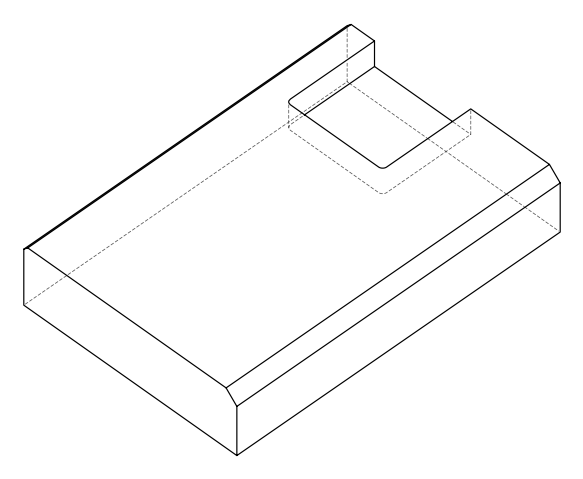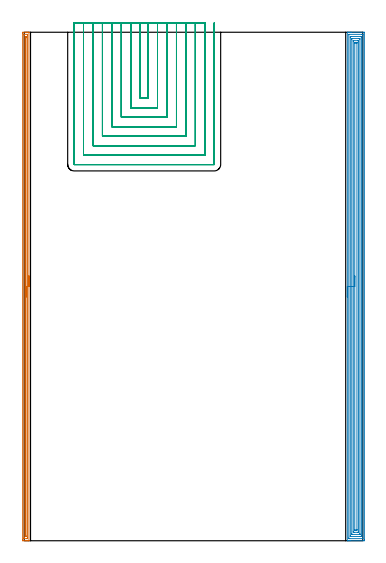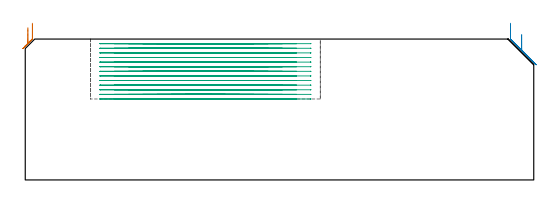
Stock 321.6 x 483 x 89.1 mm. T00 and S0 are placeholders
(PLAN: 3 operations, 1 tool changes, 119.7 min)
(1 AREA_MILL | FG_CHAMFER_SURFACE | UGT0205_001 | 11.74 min | 8694 mm3)
(2 AREA_MILL_1 | FG_CHAMFER_SURFACE_1 | UGT0205_001 | 23.49 min | 63368 mm3)
(3 MILL_SLOT | SLOT_PARTIAL_RECTANGULAR | NXT0201_011 | Follow Part, ap 3, ae 75% | 84.48 min | 724773 mm3)
(TOOL UGT0205_001 | Chamfer Mill 20 x 3 x 45 deg. | D20 FL50 Z2)
(TOOL NXT0201_011 | ENDMILL 12mm [2P460-1200-NA 1630] | D12 FL38 Z6)
(OP 1 AREA_MILL)
G17 G21 G94 G90
T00 M6
G54
G17 G0 G90 X4.5 Y251.5 S1061 M3
G43 Z99.1 H0
G94 G1 Y251.462 Z98.228 F250.
Y251.348 Z97.363
Y251.159 Z96.512
Y250.897 Z95.68
Y250.563 Z94.874
Y250.16 Z94.1
Y249.692 Z93.364
Y249.16 Z92.672
Y248.571 Z92.029
Y247.928 Z91.44
Y247.236 Z90.908
Y246.5 Z90.44
Y245.726 Z90.037
Y244.92 Z89.703
Y244.088 Z89.441
Y243.237 Z89.252
Y242.372 Z89.138
Y241.5 Z89.1
Y0.177
X4.498 Y0.01 Z89.089
X4.354 Y0.002 Z88.947
X4.205 Y0. Z88.804
X3.946 Z88.546
X3.252 Z87.846
X2.029 Z86.625
X1.5 Z86.094
X0.888 Z85.484
X-1.127 Y0.001 Z83.469
X-1.346 Y0.004 Z83.25
X-1.492 Y0.01 Z83.104
X-1.497 Y0.247 Z83.101
X-1.499 Y0.624
X-1.5 Y1.004 Z83.1
X-1.499 Y482.376 Z83.101
X-1.497 Y482.753
X-1.492 Y482.99 Z83.104
X-1.127 Y483. Z83.469
X1.5 Z86.094
X2.028 Z86.625
X2.376 Z86.972
X2.904 Z87.5
X3.252 Z87.846
X3.947 Z88.546
X4.205 Z88.804
X4.354 Y482.998 Z88.947
X4.497 Y482.99 Z89.089
X4.5 Y482.823 Z89.1
Y241.5
X3.086 Z87.686
X3.085 Y2.581 Z87.685
X3.084 Y2.412 Z87.684
X3.08 Y2.05 Z87.68
X3.079 Y2.014 Z87.679
X3.021 Y2.009 Z87.621
X2.914 Y2.004 Z87.514
X2.779 Y2.001 Z87.379
X0.151 Z84.751
X-0.024 Y2.006 Z84.576
X-0.056 Y2.01 Z84.544
X-0.079 Y2.017 Z84.521
X-0.08 Y2.057 Z84.52
X-0.084 Y2.241 Z84.516
X-0.085 Y2.412 Z84.515
X-0.086 Y3.136 Z84.514
X-0.085 Y480.419 Z84.515
X-0.084 Y480.588 Z84.516
X-0.08 Y480.95 Z84.52
X-0.079 Y480.986 Z84.521
X-0.021 Y480.991 Z84.579
X0.086 Y480.996 Z84.686
X0.221 Y480.999 Z84.821
X2.849 Z87.449
X3.024 Y480.994 Z87.624
X3.056 Y480.99 Z87.656
X3.079 Y480.983 Z87.679
X3.08 Y480.943 Z87.68
X3.084 Y480.759 Z87.684
X3.085 Y480.588 Z87.685
X3.086 Y479.864 Z87.686
Y241.5
X1.672 Z86.272
X1.671 Y4.918 Z86.271
X1.669 Y4.199 Z86.269
X1.666 Y4.03 Z86.266
X1.664 Y4.01 Z86.264
X1.646 Y4.007 Z86.246
X1.598 Y4.006 Z86.198
X1.5 Y4.01 Z86.1
X1.335 Y4.033 Z85.935
X1.332 Y4.199 Z85.932
X1.33 Y4.373 Z85.93
X1.329 Y5.093 Z85.929
X1.328 Y5.268 Z85.928
X1.329 Y478.082 Z85.929
X1.331 Y478.801 Z85.931
X1.334 Y478.97 Z85.934
X1.336 Y478.99 Z85.936
X1.354 Y478.993 Z85.954
X1.402 Y478.994 Z86.002
X1.5 Y478.99 Z86.1
X1.665 Y478.967 Z86.265
X1.668 Y478.801 Z86.268
X1.67 Y478.627 Z86.27
X1.671 Y477.907 Z86.271
X1.672 Y477.732 Z86.272
Y241.5
Y240.628 Z86.31
Y239.764 Z86.423
Y238.912 Z86.612
Y238.08 Z86.875
Y237.274 Z87.208
Y236.5 Z87.611
Y235.764 Z88.08
Y235.072 Z88.611
Y234.429 Z89.2
Y233.84 Z89.844
Y233.308 Z90.536
Y232.84 Z91.272
Y232.437 Z92.045
Y232.103 Z92.851
Y231.841 Z93.683
Y231.652 Z94.535
Y231.538 Z95.4
Y231.5 Z96.272
G0 Z99.1
M5
M2
(OP 2 AREA_MILL_1)
G17 G21 G94 G90
T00 M6
G54
G17 G0 G90 X306.9 Y231.504 S1061 M3
G43 Z99.1 H0
G94 G1 Y231.542 Z98.228 F250.
Y231.656 Z97.363
Y231.845 Z96.512
Y232.107 Z95.68
Y232.441 Z94.874
Y232.844 Z94.1
Y233.312 Z93.364
Y233.843 Z92.672
Y234.433 Z92.029
Y235.076 Z91.439
Y235.768 Z90.908
Y236.504 Z90.44
Y237.278 Z90.037
Y238.084 Z89.703
Y238.916 Z89.441
Y239.767 Z89.252
Y240.632 Z89.138
Y241.504 Z89.1
Y482.823
X306.904 Y482.928 Z89.09
X306.927 Y482.99 Z89.064
X306.94 Y482.992 Z89.052
X307.335 Y483. Z88.664
X307.632 Z88.367
X308.337 Z87.658
X309.578 Z86.419
X310.114 Z85.881
X310.734 Z85.261
X322.551 Z73.446
X322.822 Y482.997 Z73.176
X323.092 Y482.99 Z72.906
X323.099 Y482.718 Z72.899
X323.1 Y0.966 Z72.9
X323.099 Y0.624 Z72.901
X323.094 Y0.078 Z72.904
X323.092 Y0.008 Z72.906
X322.551 Y0. Z73.446
X310.114 Z85.881
X308.689 Z87.307
X308.337 Z87.658
X307.632 Z88.367
X307.335 Z88.664
X306.941 Z89.05
X306.903 Y0.009 Z89.088
X306.9 Y0.177 Z89.1
Y241.504
X308.314 Z87.686
X308.315 Y480.61 Z87.685
X308.337 Y480.99 Z87.663
X308.817 Y480.999 Z87.183
X320.775 Y481. Z75.225
X321.255 Y480.999 Z74.745
X321.663 Y480.99 Z74.337
X321.685 Y480.588 Z74.315
Y480.566
Y2.39
X321.663 Y2.01 Z74.337
X321.183 Y2.001 Z74.817
X309.225 Y2. Z86.775
X308.745 Y2.001 Z87.255
X308.337 Y2.01 Z87.663
X308.315 Y2.412 Z87.685
Y2.434
X308.314 Y241.504 Z87.686
X309.728 Z86.272
X309.729 Y477.907 Z86.271
X309.73 Y478.293 Z86.27
X309.733 Y478.801 Z86.267
X309.735 Y478.985 Z86.265
X309.92 Y478.995 Z86.08
X310.114 Y478.998 Z85.886
X310.804 Y479. Z85.196
X319.886 Y478.999 Z76.114
X320.084 Y478.997 Z75.916
X320.216 Y478.993 Z75.784
X320.26 Y478.99 Z75.74
X320.265 Y478.974 Z75.735
X320.267 Y478.93 Z75.733
X320.27 Y478.801 Z75.73
X320.271 Y478.413 Z75.729
Y477.907
Y5.093
X320.27 Y4.707 Z75.73
X320.267 Y4.199 Z75.733
X320.264 Y4.015 Z75.736
X320.08 Y4.005 Z75.92
X319.886 Y4.002 Z76.114
X319.196 Y4. Z76.804
X310.114 Y4.001 Z85.886
X309.916 Y4.003 Z86.084
X309.784 Y4.007 Z86.216
X309.74 Y4.01 Z86.26
X309.735 Y4.026 Z86.265
X309.733 Y4.07 Z86.267
X309.73 Y4.199 Z86.27
X309.729 Y4.587 Z86.271
X309.728 Y5.093 Z86.272
Y241.504
X311.143 Z84.857
Y476.119
X311.147 Y476.867 Z84.853
X311.15 Y476.976 Z84.85
X311.156 Y476.991 Z84.844
X311.18 Y476.994 Z84.82
X311.234 Y476.997 Z84.766
X311.453 Y476.999 Z84.547
X318.122 Y477. Z77.878
X318.551 Y476.994 Z77.449
X318.765 Y476.99 Z77.235
X318.85 Y476.976 Z77.15
X318.857 Y476.119 Z77.143
Y6.881
X318.853 Y6.133 Z77.147
X318.85 Y6.024 Z77.15
X318.844 Y6.009 Z77.156
X318.82 Y6.006 Z77.18
X318.766 Y6.003 Z77.234
X318.547 Y6.001 Z77.453
X311.877 Y6. Z84.123
X311.449 Y6.006 Z84.551
X311.235 Y6.01 Z84.765
X311.15 Y6.024 Z84.85
X311.143 Y6.881 Z84.857
Y241.504
X312.557 Z83.443
Y474.555
X312.558 Y474.779 Z83.442
X312.561 Y474.927 Z83.439
X312.564 Y474.977 Z83.436
X312.574 Y474.99 Z83.426
X312.613 Y474.994 Z83.387
X312.779 Y474.998 Z83.221
X313.003 Y475. Z82.997
X316.557 Z79.443
X317.221 Y474.993 Z78.779
X317.435 Y474.99 Z78.565
X317.441 Y474.555 Z78.559
X317.442 Y474.332 Z78.558
X317.443 Y8.445 Z78.557
X317.442 Y8.221 Z78.558
X317.439 Y8.073 Z78.561
X317.436 Y8.023 Z78.564
X317.426 Y8.01 Z78.574
X317.387 Y8.007 Z78.613
X317.221 Y8.002 Z78.779
X316.997 Y8. Z79.003
X313.443 Z82.557
X312.779 Y8.007 Z83.221
X312.565 Y8.01 Z83.435
X312.559 Y8.445 Z83.441
X312.558 Y8.668 Z83.442
X312.557 Y241.504 Z83.443
X313.971 Z82.029
Y472.238
X313.973 Y472.544 Z82.027
X313.976 Y472.838 Z82.024
X313.978 Y472.976 Z82.022
X314.112 Y472.991 Z81.888
X314.556 Y472.997 Z81.444
X314.992 Y473. Z81.008
X315.444 Z80.556
X315.881 Y472.999 Z80.119
X316.009 Y472.992 Z79.991
X316.02 Y472.99 Z79.98
X316.022 Y472.979 Z79.978
X316.026 Y472.938 Z79.974
X316.028 Y472.851 Z79.972
X316.029 Y10.762 Z79.971
X316.027 Y10.456 Z79.973
X316.024 Y10.162 Z79.976
X316.022 Y10.024 Z79.978
X315.888 Y10.009 Z80.112
X315.444 Y10.003 Z80.556
X315.008 Y10. Z80.992
X314.556 Z81.444
X314.119 Y10.001 Z81.881
X313.991 Y10.008 Z82.009
X313.98 Y10.01 Z82.02
X313.978 Y10.021 Z82.022
X313.974 Y10.062 Z82.026
X313.972 Y10.149 Z82.028
X313.971 Y241.504 Z82.029
Y242.375 Z82.067
Y243.24 Z82.181
Y244.092 Z82.37
Y244.924 Z82.632
Y245.73 Z82.966
Y246.504 Z83.369
Y247.24 Z83.837
Y247.932 Z84.368
Y248.575 Z84.958
Y249.164 Z85.601
Y249.695 Z86.293
Y250.164 Z87.029
Y250.567 Z87.803
Y250.901 Z88.609
Y251.163 Z89.441
Y251.352 Z90.292
Y251.466 Z91.157
Y251.504 Z92.029
G0 Z99.1
M5
M2
(OP 3 MILL_SLOT)
G17 G21 G94 G90
T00 M6
G54
G17 G0 G90 X110.3 Y492. S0 M3
G43 Z99.1 H1
Z86.185
G94 G1 Y489. F250.
Y420.3 F500.
X117.6
Y489.
Y492. F250.
X101.3
Y489.
Y411.3 F500.
X126.6
Y489.
Y492. F250.
X92.3
Y489.
Y402.3 F500.
X135.6
Y489.
Y492. F250.
X83.3
Y489.
Y393.3 F500.
X144.6
Y489.
Y492. F250.
X74.3
Y489.
Y384.3 F500.
X153.6
Y489.
Y492. F250.
X65.3
Y489.
Y375.3 F500.
X162.6
Y489.
Y492. F250.
X56.3
Y489.
Y366.3 F500.
X171.6
Y489.
Y492. F250.
X47.3
Y489.
Y357.4 F500.
X47.305 Y357.345
X47.345 Y357.305
X47.4 Y357.3
X180.5
X180.555 Y357.305
X180.595 Y357.345
X180.6 Y357.4
Y489.
Y492. F250.
G0 X110.3 Z83.269
G1 Y489.
Y420.3 F500.
X117.6
Y489.
Y492. F250.
X101.3
Y489.
Y411.3 F500.
X126.6
Y489.
Y492. F250.
X92.3
Y489.
Y402.3 F500.
X135.6
Y489.
Y492. F250.
X83.3
Y489.
Y393.3 F500.
X144.6
Y489.
Y492. F250.
X74.3
Y489.
Y384.3 F500.
X153.6
Y489.
Y492. F250.
X65.3
Y489.
Y375.3 F500.
X162.6
Y489.
Y492. F250.
X56.3
Y489.
Y366.3 F500.
X171.6
Y489.
Y492. F250.
X47.3
Y489.
Y357.4 F500.
X47.305 Y357.345
X47.345 Y357.305
X47.4 Y357.3
X180.5
X180.555 Y357.305
X180.595 Y357.345
X180.6 Y357.4
Y489.
Y492. F250.
G0 X110.3 Z80.354
G1 Y489.
Y420.3 F500.
X117.6
Y489.
Y492. F250.
X101.3
Y489.
Y411.3 F500.
X126.6
Y489.
Y492. F250.
X92.3
Y489.
Y402.3 F500.
X135.6
Y489.
Y492. F250.
X83.3
Y489.
Y393.3 F500.
X144.6
Y489.
Y492. F250.
X74.3
Y489.
Y384.3 F500.
X153.6
Y489.
Y492. F250.
X65.3
Y489.
Y375.3 F500.
X162.6
Y489.
Y492. F250.
X56.3
Y489.
Y366.3 F500.
X171.6
Y489.
Y492. F250.
X47.3
Y489.
Y357.4 F500.
X47.305 Y357.345
X47.345 Y357.305
X47.4 Y357.3
X180.5
X180.555 Y357.305
X180.595 Y357.345
X180.6 Y357.4
Y489.
Y492. F250.
G0 X110.3 Z77.438
G1 Y489.
Y420.3 F500.
X117.6
Y489.
Y492. F250.
X101.3
Y489.
Y411.3 F500.
X126.6
Y489.
Y492. F250.
X92.3
Y489.
Y402.3 F500.
X135.6
Y489.
Y492. F250.
X83.3
Y489.
Y393.3 F500.
X144.6
Y489.
Y492. F250.
X74.3
Y489.
Y384.3 F500.
X153.6
Y489.
Y492. F250.
X65.3
Y489.
Y375.3 F500.
X162.6
Y489.
Y492. F250.
X56.3
Y489.
Y366.3 F500.
X171.6
Y489.
Y492. F250.
X47.3
Y489.
Y357.4 F500.
X47.305 Y357.345
X47.345 Y357.305
X47.4 Y357.3
X180.5
X180.555 Y357.305
X180.595 Y357.345
X180.6 Y357.4
Y489.
Y492. F250.
G0 X110.3 Z74.523
G1 Y489.
Y420.3 F500.
X117.6
Y489.
Y492. F250.
X101.3
Y489.
Y411.3 F500.
X126.6
Y489.
Y492. F250.
X92.3
Y489.
Y402.3 F500.
X135.6
Y489.
Y492. F250.
X83.3
Y489.
Y393.3 F500.
X144.6
Y489.
Y492. F250.
X74.3
Y489.
Y384.3 F500.
X153.6
Y489.
Y492. F250.
X65.3
Y489.
Y375.3 F500.
X162.6
Y489.
Y492. F250.
X56.3
Y489.
Y366.3 F500.
X171.6
Y489.
Y492. F250.
X47.3
Y489.
Y357.4 F500.
X47.305 Y357.345
X47.345 Y357.305
X47.4 Y357.3
X180.5
X180.555 Y357.305
X180.595 Y357.345
X180.6 Y357.4
Y489.
Y492. F250.
G0 X110.3 Z71.608
G1 Y489.
Y420.3 F500.
X117.6
Y489.
Y492. F250.
X101.3
Y489.
Y411.3 F500.
X126.6
Y489.
Y492. F250.
X92.3
Y489.
Y402.3 F500.
X135.6
Y489.
Y492. F250.
X83.3
Y489.
Y393.3 F500.
X144.6
Y489.
Y492. F250.
X74.3
Y489.
Y384.3 F500.
X153.6
Y489.
Y492. F250.
X65.3
Y489.
Y375.3 F500.
X162.6
Y489.
Y492. F250.
X56.3
Y489.
Y366.3 F500.
X171.6
Y489.
Y492. F250.
X47.3
Y489.
Y357.4 F500.
X47.305 Y357.345
X47.345 Y357.305
X47.4 Y357.3
X180.5
X180.555 Y357.305
X180.595 Y357.345
X180.6 Y357.4
Y489.
Y492. F250.
G0 X110.3 Z68.692
G1 Y489.
Y420.3 F500.
X117.6
Y489.
Y492. F250.
X101.3
Y489.
Y411.3 F500.
X126.6
Y489.
Y492. F250.
X92.3
Y489.
Y402.3 F500.
X135.6
Y489.
Y492. F250.
X83.3
Y489.
Y393.3 F500.
X144.6
Y489.
Y492. F250.
X74.3
Y489.
Y384.3 F500.
X153.6
Y489.
Y492. F250.
X65.3
Y489.
Y375.3 F500.
X162.6
Y489.
Y492. F250.
X56.3
Y489.
Y366.3 F500.
X171.6
Y489.
Y492. F250.
X47.3
Y489.
Y357.4 F500.
X47.305 Y357.345
X47.345 Y357.305
X47.4 Y357.3
X180.5
X180.555 Y357.305
X180.595 Y357.345
X180.6 Y357.4
Y489.
Y492. F250.
G0 X110.3 Z65.777
G1 Y489.
Y420.3 F500.
X117.6
Y489.
Y492. F250.
X101.3
Y489.
Y411.3 F500.
X126.6
Y489.
Y492. F250.
X92.3
Y489.
Y402.3 F500.
X135.6
Y489.
Y492. F250.
X83.3
Y489.
Y393.3 F500.
X144.6
Y489.
Y492. F250.
X74.3
Y489.
Y384.3 F500.
X153.6
Y489.
Y492. F250.
X65.3
Y489.
Y375.3 F500.
X162.6
Y489.
Y492. F250.
X56.3
Y489.
Y366.3 F500.
X171.6
Y489.
Y492. F250.
X47.3
Y489.
Y357.4 F500.
X47.305 Y357.345
X47.345 Y357.305
X47.4 Y357.3
X180.5
X180.555 Y357.305
X180.595 Y357.345
X180.6 Y357.4
Y489.
Y492. F250.
G0 X110.3 Z62.862
G1 Y489.
Y420.3 F500.
X117.6
Y489.
Y492. F250.
X101.3
Y489.
Y411.3 F500.
X126.6
Y489.
Y492. F250.
X92.3
Y489.
Y402.3 F500.
X135.6
Y489.
Y492. F250.
X83.3
Y489.
Y393.3 F500.
X144.6
Y489.
Y492. F250.
X74.3
Y489.
Y384.3 F500.
X153.6
Y489.
Y492. F250.
X65.3
Y489.
Y375.3 F500.
X162.6
Y489.
Y492. F250.
X56.3
Y489.
Y366.3 F500.
X171.6
Y489.
Y492. F250.
X47.3
Y489.
Y357.4 F500.
X47.305 Y357.345
X47.345 Y357.305
X47.4 Y357.3
X180.5
X180.555 Y357.305
X180.595 Y357.345
X180.6 Y357.4
Y489.
Y492. F250.
G0 X110.3 Z59.946
G1 Y489.
Y420.3 F500.
X117.6
Y489.
Y492. F250.
X101.3
Y489.
Y411.3 F500.
X126.6
Y489.
Y492. F250.
X92.3
Y489.
Y402.3 F500.
X135.6
Y489.
Y492. F250.
X83.3
Y489.
Y393.3 F500.
X144.6
Y489.
Y492. F250.
X74.3
Y489.
Y384.3 F500.
X153.6
Y489.
Y492. F250.
X65.3
Y489.
Y375.3 F500.
X162.6
Y489.
Y492. F250.
X56.3
Y489.
Y366.3 F500.
X171.6
Y489.
Y492. F250.
X47.3
Y489.
Y357.4 F500.
X47.305 Y357.345
X47.345 Y357.305
X47.4 Y357.3
X180.5
X180.555 Y357.305
X180.595 Y357.345
X180.6 Y357.4
Y489.
Y492. F250.
G0 X110.3 Z57.031
G1 Y489.
Y420.3 F500.
X117.6
Y489.
Y492. F250.
X101.3
Y489.
Y411.3 F500.
X126.6
Y489.
Y492. F250.
X92.3
Y489.
Y402.3 F500.
X135.6
Y489.
Y492. F250.
X83.3
Y489.
Y393.3 F500.
X144.6
Y489.
Y492. F250.
X74.3
Y489.
Y384.3 F500.
X153.6
Y489.
Y492. F250.
X65.3
Y489.
Y375.3 F500.
X162.6
Y489.
Y492. F250.
X56.3
Y489.
Y366.3 F500.
X171.6
Y489.
Y492. F250.
X47.3
Y489.
Y357.4 F500.
X47.305 Y357.345
X47.345 Y357.305
X47.4 Y357.3
X180.5
X180.555 Y357.305
X180.595 Y357.345
X180.6 Y357.4
Y489.
Y492. F250.
G0 X110.3 Z54.115
G1 Y489.
Y420.3 F500.
X117.6
Y489.
Y492. F250.
X101.3
Y489.
Y411.3 F500.
X126.6
Y489.
Y492. F250.
X92.3
Y489.
Y402.3 F500.
X135.6
Y489.
Y492. F250.
X83.3
Y489.
Y393.3 F500.
X144.6
Y489.
Y492. F250.
X74.3
Y489.
Y384.3 F500.
X153.6
Y489.
Y492. F250.
X65.3
Y489.
Y375.3 F500.
X162.6
Y489.
Y492. F250.
X56.3
Y489.
Y366.3 F500.
X171.6
Y489.
Y492. F250.
X47.3
Y489.
Y357.4 F500.
X47.305 Y357.345
X47.345 Y357.305
X47.4 Y357.3
X180.5
X180.555 Y357.305
X180.595 Y357.345
X180.6 Y357.4
Y489.
Y492. F250.
G0 X110.3 Z51.2
G1 Y489.
Y420.3 F500.
X117.6
Y489.
Y492. F250.
X101.3
Y489.
Y411.3 F500.
X126.6
Y489.
Y492. F250.
X92.3
Y489.
Y402.3 F500.
X135.6
Y489.
Y492. F250.
X83.3
Y489.
Y393.3 F500.
X144.6
Y489.
Y492. F250.
X74.3
Y489.
Y384.3 F500.
X153.6
Y489.
Y492. F250.
X65.3
Y489.
Y375.3 F500.
X162.6
Y489.
Y492. F250.
X56.3
Y489.
Y366.3 F500.
X171.6
Y489.
Y492. F250.
X47.3
Y489.
Y357.4 F500.
X47.305 Y357.345
X47.345 Y357.305
X47.4 Y357.3
X180.5
X180.555 Y357.305
X180.595 Y357.345
X180.6 Y357.4
Y489.
Y492. F250.
G0 Z99.1
M5
M2
